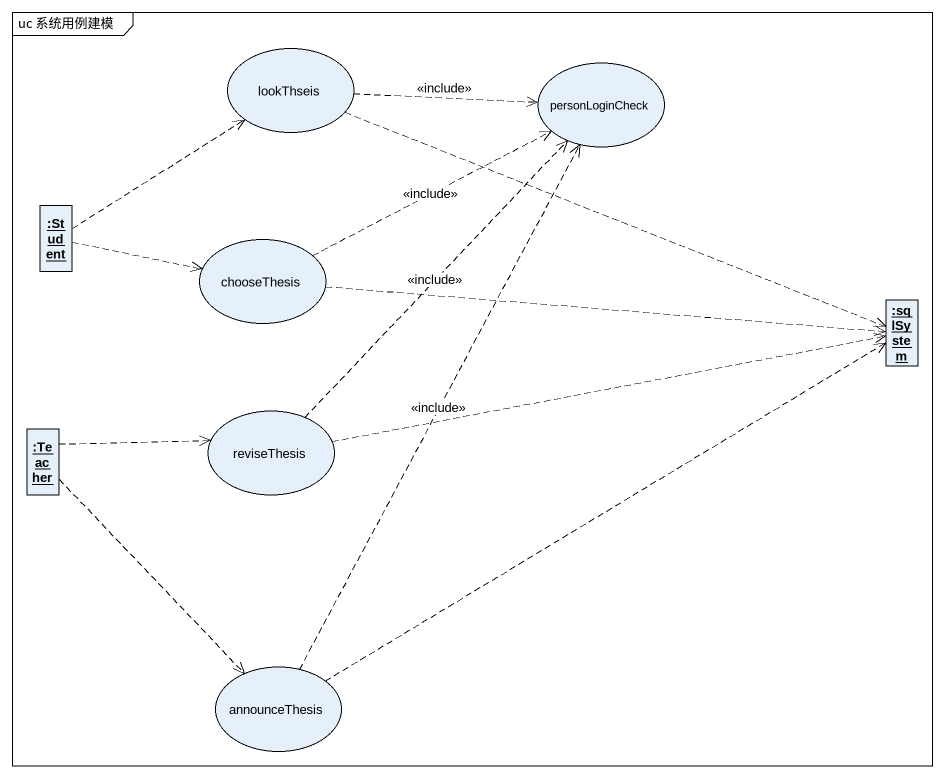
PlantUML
@startuml
mainframe uc 系统用例建模
allowmixing
hide circle
hide empty members
usecase lookThseis
usecase personLoginCheck
object ":Student" as Student
usecase chooseThesis
object ":sqlSystem" as sqlSystem
object ":Teacher" as Teacher
usecase reviseThesis
usecase announceThesis
lookThseis .right.> personLoginCheck : <<include>>
lookThseis .right.> sqlSystem
Student .up.> lookThseis
Student .right.> chooseThesis
chooseThesis .right.> personLoginCheck : <<include>>
chooseThesis .right.> sqlSystem
Teacher .right.> reviseThesis
Teacher ..> announceThesis
reviseThesis .up.> personLoginCheck : <<include>>
reviseThesis .right.> sqlSystem
announceThesis .up.> personLoginCheck : <<include>>
announceThesis .up.> sqlSystem
@enduml
